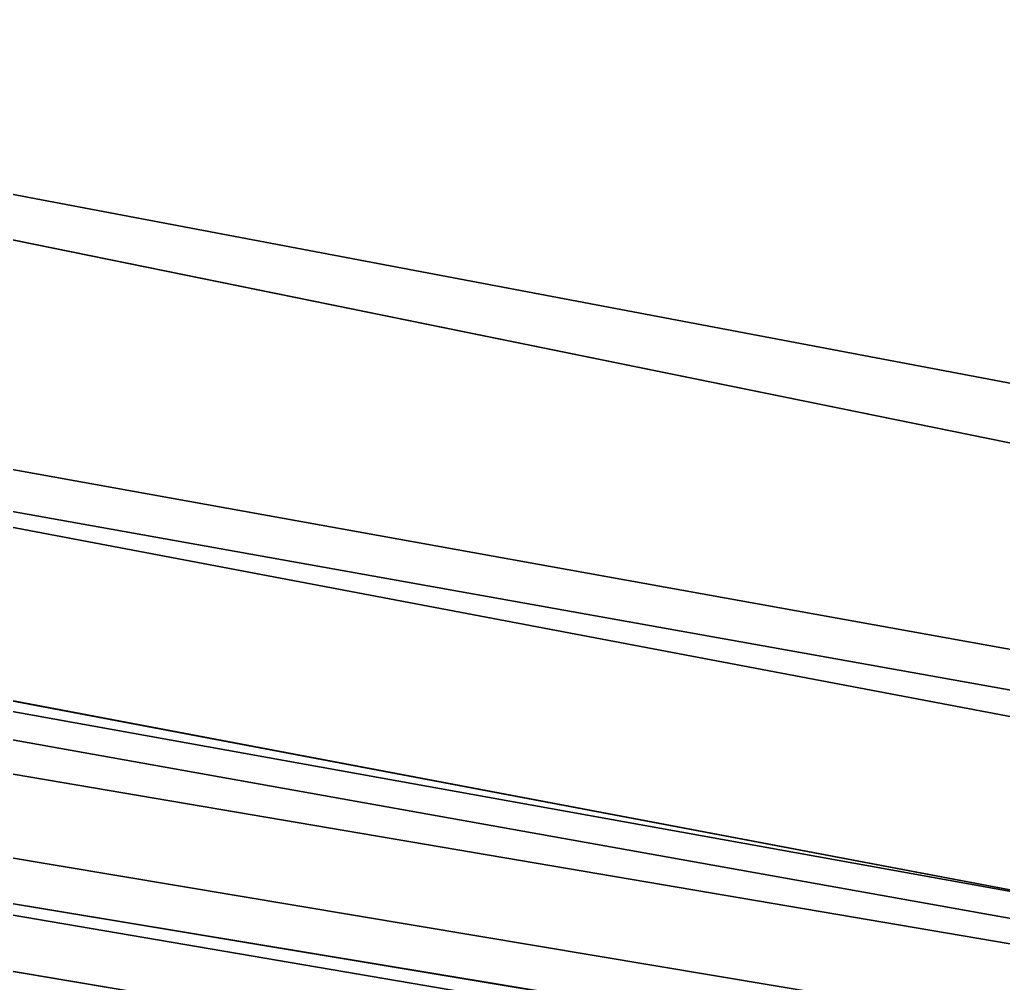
# Model space of a CAD drawing. Header units: metres. Extents: x 503497 to 504361, y 6966567 to 6966857.
# Drawn here: x 504133.8781 to 504134.2149, y 6966712.3045 to 6966712.6344 of the extents above; entities that cross this region are included whole.
import ezdxf

# ---------------------------------------------------------------- set-up
doc = ezdxf.new("R2010")
doc.units = ezdxf.units.M

msp = doc.modelspace()

# ---------------------------------------------------------------- linework, layer by layer
at = {"layer": 'SHADOW_APPROVED_20260111T072000'}
for points in [[(504140.8554, 6966711.6898), (504140.7719, 6966711.1544), (504067.5981, 6966726.0584), (504067.6816, 6966726.5938), (504140.8554, 6966711.6898)], [(504140.7719, 6966711.1544), (504144.1851, 6966710.622), (504071.0113, 6966725.526), (504067.5981, 6966726.0584), (504140.7719, 6966711.1544)]]:
    msp.add_lwpolyline(points, close=True, dxfattribs=at)
at = {"layer": 'SHADOW_APPROVED_20260114T072400'}
for points in [[(504144.1851, 6966710.622), (504144.5661, 6966713.0647), (504072.5577, 6966726.7034), (504072.1767, 6966724.2607), (504144.1851, 6966710.622)], [(504140.8554, 6966711.6898), (504140.7719, 6966711.1544), (504068.7635, 6966724.7931), (504068.847, 6966725.3285), (504140.8554, 6966711.6898)], [(504140.7719, 6966711.1544), (504144.1851, 6966710.622), (504072.1767, 6966724.2607), (504068.7635, 6966724.7931), (504140.7719, 6966711.1544)], [(504167.5638, 6966705.9126), (504170.7929, 6966705.4089), (504098.7845, 6966719.0476), (504095.5554, 6966719.5513), (504167.5638, 6966705.9126)], [(504170.7929, 6966705.4089), (504170.0047, 6966700.3561), (504097.9963, 6966713.9948), (504098.7845, 6966719.0476), (504170.7929, 6966705.4089)]]:
    msp.add_lwpolyline(points, close=True, dxfattribs=at)
at = {"layer": 'SHADOW_APPROVED_20260122T071500'}
for points in [[(504144.1851, 6966710.622), (504144.5661, 6966713.0647), (504061.9996, 6966727.8328), (504061.6186, 6966725.3901), (504144.1851, 6966710.622)], [(504140.8554, 6966711.6898), (504140.7719, 6966711.1544), (504058.2054, 6966725.9225), (504058.2889, 6966726.4579), (504140.8554, 6966711.6898)], [(504140.7719, 6966711.1544), (504144.1851, 6966710.622), (504061.6186, 6966725.3901), (504058.2054, 6966725.9225), (504140.7719, 6966711.1544)]]:
    msp.add_lwpolyline(points, close=True, dxfattribs=at)
at = {"layer": 'SHADOW_APPROVED_20260126T071100'}
for points in [[(504144.1851, 6966710.622), (504144.5661, 6966713.0647), (504056.141, 6966728.1105), (504055.76, 6966725.6678), (504144.1851, 6966710.622)], [(504140.8554, 6966711.6898), (504140.7719, 6966711.1544), (504052.3468, 6966726.2002), (504052.4303, 6966726.7356), (504140.8554, 6966711.6898)], [(504140.7719, 6966711.1544), (504144.1851, 6966710.622), (504055.76, 6966725.6678), (504052.3468, 6966726.2002), (504140.7719, 6966711.1544)]]:
    msp.add_lwpolyline(points, close=True, dxfattribs=at)
at = {"layer": 'SHADOW_APPROVED_20261113T063500'}
for points in [[(504144.1851, 6966710.622), (504144.5661, 6966713.0647), (504046.756, 6966729.4344), (504046.375, 6966726.9917), (504144.1851, 6966710.622)], [(504140.8554, 6966711.6898), (504140.7719, 6966711.1544), (504042.9618, 6966727.5241), (504043.0453, 6966728.0595), (504140.8554, 6966711.6898)], [(504140.7719, 6966711.1544), (504144.1851, 6966710.622), (504046.375, 6966726.9917), (504042.9618, 6966727.5241), (504140.7719, 6966711.1544)]]:
    msp.add_lwpolyline(points, close=True, dxfattribs=at)
at = {"layer": 'SHADOW_APPROVED_20261122T065200'}
for points in [[(504144.1851, 6966710.622), (504144.5661, 6966713.0647), (504064.402, 6966727.5155), (504064.021, 6966725.0728), (504144.1851, 6966710.622)], [(504140.8554, 6966711.6898), (504140.7719, 6966711.1544), (504060.6078, 6966725.6052), (504060.6913, 6966726.1406), (504140.8554, 6966711.6898)], [(504140.7719, 6966711.1544), (504144.1851, 6966710.622), (504064.021, 6966725.0728), (504060.6078, 6966725.6052), (504140.7719, 6966711.1544)]]:
    msp.add_lwpolyline(points, close=True, dxfattribs=at)
at = {"layer": 'SHADOW_APPROVED_20261123T070300'}
for points in [[(504144.1851, 6966710.622), (504144.5661, 6966713.0647), (504072.1692, 6966725.0712), (504071.7882, 6966722.6285), (504144.1851, 6966710.622)], [(504140.7719, 6966711.1544), (504144.1851, 6966710.622), (504071.7882, 6966722.6285), (504068.375, 6966723.1609), (504140.7719, 6966711.1544)]]:
    msp.add_lwpolyline(points, close=True, dxfattribs=at)
at = {"layer": 'SHADOW_COMPARATOR_RL48_20260111T072000'}
for points in [[(504140.8554, 6966711.6898), (504140.7719, 6966711.1544), (504095.1446, 6966720.4478), (504095.2281, 6966720.9832), (504140.8554, 6966711.6898)], [(504140.7719, 6966711.1544), (504144.1851, 6966710.622), (504098.5578, 6966719.9154), (504095.1446, 6966720.4478), (504140.7719, 6966711.1544)]]:
    msp.add_lwpolyline(points, close=True, dxfattribs=at)
at = {"layer": 'SHADOW_COMPARATOR_RL48_20260114T072400'}
for points in [[(504144.1851, 6966710.622), (504144.5661, 6966713.0647), (504099.6655, 6966721.5691), (504099.2845, 6966719.1264), (504144.1851, 6966710.622)], [(504140.8554, 6966711.6898), (504140.7719, 6966711.1544), (504095.8713, 6966719.6588), (504095.9548, 6966720.1942), (504140.8554, 6966711.6898)], [(504140.7719, 6966711.1544), (504144.1851, 6966710.622), (504099.2845, 6966719.1264), (504095.8713, 6966719.6588), (504140.7719, 6966711.1544)], [(504167.5638, 6966705.9126), (504170.7929, 6966705.4089), (504125.8923, 6966713.9133), (504122.6632, 6966714.417), (504167.5638, 6966705.9126)], [(504170.7929, 6966705.4089), (504170.0047, 6966700.3561), (504125.1041, 6966708.8605), (504125.8923, 6966713.9133), (504170.7929, 6966705.4089)]]:
    msp.add_lwpolyline(points, close=True, dxfattribs=at)
at = {"layer": 'SHADOW_COMPARATOR_RL48_20260122T071500'}
for points in [[(504144.1851, 6966710.622), (504144.5661, 6966713.0647), (504093.082, 6966722.2733), (504092.701, 6966719.8306), (504144.1851, 6966710.622)], [(504140.8554, 6966711.6898), (504140.7719, 6966711.1544), (504089.2878, 6966720.363), (504089.3713, 6966720.8984), (504140.8554, 6966711.6898)], [(504140.7719, 6966711.1544), (504144.1851, 6966710.622), (504092.701, 6966719.8306), (504089.2878, 6966720.363), (504140.7719, 6966711.1544)]]:
    msp.add_lwpolyline(points, close=True, dxfattribs=at)
at = {"layer": 'SHADOW_COMPARATOR_RL48_20260126T071100'}
for points in [[(504144.1851, 6966710.622), (504144.5661, 6966713.0647), (504089.4289, 6966722.4465), (504089.0479, 6966720.0038), (504144.1851, 6966710.622)], [(504140.8554, 6966711.6898), (504140.7719, 6966711.1544), (504085.6347, 6966720.5362), (504085.7182, 6966721.0716), (504140.8554, 6966711.6898)], [(504140.7719, 6966711.1544), (504144.1851, 6966710.622), (504089.0479, 6966720.0038), (504085.6347, 6966720.5362), (504140.7719, 6966711.1544)]]:
    msp.add_lwpolyline(points, close=True, dxfattribs=at)
at = {"layer": 'SHADOW_COMPARATOR_RL48_20261113T063500'}
for points in [[(504144.1851, 6966710.622), (504144.5661, 6966713.0647), (504083.5769, 6966723.272), (504083.1959, 6966720.8293), (504144.1851, 6966710.622)], [(504140.8554, 6966711.6898), (504140.7719, 6966711.1544), (504079.7827, 6966721.3617), (504079.8662, 6966721.8971), (504140.8554, 6966711.6898)], [(504140.7719, 6966711.1544), (504144.1851, 6966710.622), (504083.1959, 6966720.8293), (504079.7827, 6966721.3617), (504140.7719, 6966711.1544)]]:
    msp.add_lwpolyline(points, close=True, dxfattribs=at)
at = {"layer": 'SHADOW_COMPARATOR_RL48_20261122T065200'}
for points in [[(504144.1851, 6966710.622), (504144.5661, 6966713.0647), (504094.58, 6966722.0754), (504094.199, 6966719.6327), (504144.1851, 6966710.622)], [(504140.8554, 6966711.6898), (504140.7719, 6966711.1544), (504090.7858, 6966720.1651), (504090.8693, 6966720.7005), (504140.8554, 6966711.6898)], [(504140.7719, 6966711.1544), (504144.1851, 6966710.622), (504094.199, 6966719.6327), (504090.7858, 6966720.1651), (504140.7719, 6966711.1544)]]:
    msp.add_lwpolyline(points, close=True, dxfattribs=at)
at = {"layer": 'SHADOW_COMPARATOR_RL48_20261123T070300'}
for points in [[(504144.1851, 6966710.622), (504144.5661, 6966713.0647), (504099.4232, 6966720.5513), (504099.0422, 6966718.1086), (504144.1851, 6966710.622)], [(504140.7719, 6966711.1544), (504144.1851, 6966710.622), (504099.0422, 6966718.1086), (504095.629, 6966718.641), (504140.7719, 6966711.1544)]]:
    msp.add_lwpolyline(points, close=True, dxfattribs=at)

doc.saveas('drawing.dxf')
